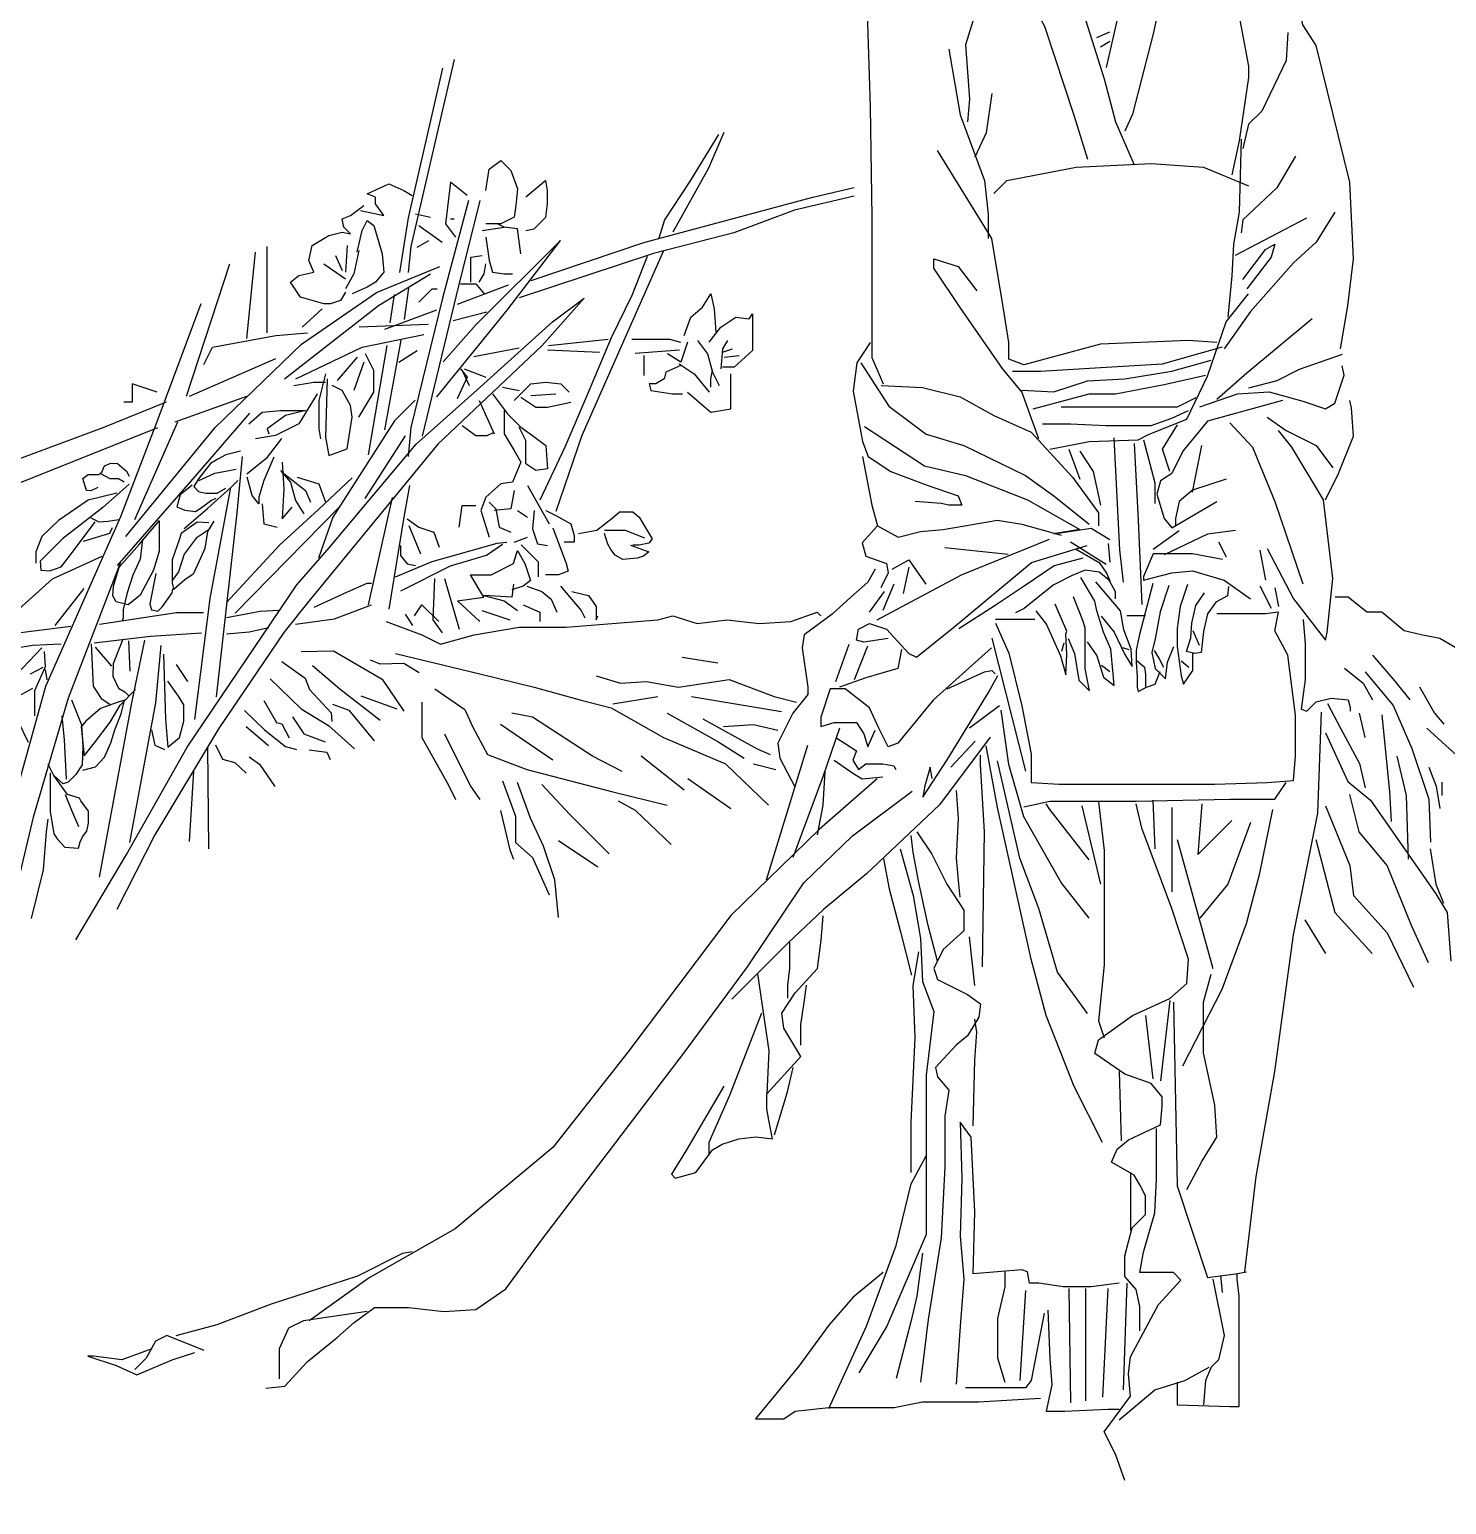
# Model space of a CAD drawing. Extents: x 424 to 2284, y 993 to 1733.
# Drawn here: x 1247.6 to 1522.4, y 1195.8 to 1481.7 of the extents above; entities that cross this region are included whole.
import ezdxf

# ---------------------------------------------------------------- set-up
doc = ezdxf.new("R2010")
doc.units = 0
doc.header["$LTSCALE"] = 10
doc.header["$MEASUREMENT"] = 0
for name, color, linetype in [('3', 3, 'CONTINUOUS'), ('4', 4, 'CONTINUOUS'), ('7', 7, 'CONTINUOUS'), ('BH', 3, 'CONTINUOUS')]:
    doc.layers.add(name, color=color, linetype=linetype)

msp = doc.modelspace()

# ---------------------------------------------------------------- hatches: boundary and pattern name
at = {"layer": 'BH'}
h = msp.add_hatch(dxfattribs=at)
h.set_pattern_fill('ESCHER', color=256, scale=50, style=0)
h.set_pattern_definition([(60, (-210, -315), (-60, -1e-08), [55, -5]), (180, (-210, -315), (30, -51.9615), [55, -5]), (300, (-210, -315), (60, -1e-08), [55, -5]), (60, (-205, -315), (-60, -1e-08), [10, -50]), (300, (-205, -315), (60, -1e-08), [10, -50]), (60, (-212.5, -310.67), (-60, -1e-08), [10, -50]), (180, (-212.5, -310.67), (30, -51.9615), [10, -50]), (300, (-212.5, -319.33), (60, -1e-08), [10, -50]), (180, (-212.5, -319.33), (30, -51.9615), [10, -50]), (60, (-230, -315), (-60, -1e-08), [10, -50]), (300, (-230, -315), (60, -1e-08), [10, -50]), (60, (-200, -332.32), (-60, -1e-08), [10, -50]), (180, (-200, -332.32), (30, -51.9615), [10, -50]), (300, (-200, -297.68), (60, -1e-08), [10, -50]), (180, (-200, -297.68), (30, -51.9615), [10, -50]), (0, (-200, -306.34), (-30, 51.9615), [35, -25]), (0, (-200, -323.66), (-30, 51.9615), [35, -25]), (120, (-207.5, -302.01), (-60, 1e-08), [35, -25]), (120, (-222.5, -310.67), (-60, 1e-08), [35, -25]), (240, (-222.5, -319.33), (30, -51.9615), [35, -25]), (240, (-207.5, -327.99), (30, -51.9615), [35, -25])])
edge = h.paths.add_edge_path(flags=16)
edge.add_arc((1357.09, 773.12), 409.87, 48.6982, 131.3018, ccw=False)
edge.add_line((1627.61, 1081.03), (1926.99, 1430.29))
edge.add_arc((1357.09, 773.12), 869.87, 49.06779, 130.93221)
edge.add_line((787.18, 1430.29), (1086.57, 1081.03))
h.paths.add_polyline_path([(2253.88, 1715.5), (2253.88, 1015.5), (453.88, 1015.5), (453.88, 1715.5)])

# ---------------------------------------------------------------- linework, layer by layer
at = {"layer": '3'}
for points in [[(1454.57, 1480.17), (1457.11, 1481.26)], [(1455.3, 1478.35), (1457.11, 1479.44)], [(1336.09, 1450.48), (1336.74, 1454.67), (1339, 1456.29), (1340.94, 1454.35), (1342.23, 1450.8), (1341.91, 1447.57), (1341.59, 1445.31), (1339, 1444.02), (1336.09, 1444.02)], [(1493.08, 1457.19), (1489.45, 1451.02), (1482.91, 1444.85), (1482.55, 1442.31)], [(1343.85, 1442.73), (1345.47, 1443.05), (1347.73, 1445.31), (1348.05, 1447.89), (1348.05, 1450.48), (1347.73, 1452.41), (1343.85, 1449.18)], [(1311.84, 1446.6), (1316.37, 1445.63), (1314.75, 1447.89), (1314.75, 1449.18), (1313.14, 1449.83), (1317.34, 1451.77), (1320.25, 1450.48), (1321.86, 1449.51)], [(1332.53, 1449.51), (1329.3, 1452.09), (1328.33, 1444.02), (1330.27, 1441.43)], [(1309.9, 1442.08), (1308.61, 1443.37), (1308.29, 1444.99), (1309.9, 1445.63), (1312.49, 1447.57)], [(1311.2, 1438.53), (1312.17, 1442.73), (1313.14, 1444.66), (1314.43, 1443.69), (1316.05, 1438.2), (1316.37, 1434.65), (1314.75, 1432.71), (1313.14, 1431.75), (1310.23, 1430.45)], [(1322.51, 1445.96), (1325.42, 1445.31)], [(1329.3, 1444.99), (1329.95, 1444.99)], [(1342.88, 1438.2), (1342.23, 1443.05), (1339.65, 1443.37), (1338.35, 1444.02)], [(1481.46, 1437.96), (1488.36, 1441.59), (1495.26, 1445.22)], [(1308.93, 1430.78), (1307.96, 1429.16), (1306.02, 1428.52), (1304.73, 1428.52), (1300.2, 1429.81), (1298.26, 1432.71), (1299.88, 1434.01), (1302.79, 1434.65), (1301.82, 1436.91), (1302.47, 1439.82), (1305.7, 1441.76), (1308.29, 1442.4), (1309.9, 1442.08)], [(1323.16, 1443.69), (1327.68, 1440.47)], [(1335.44, 1442.73), (1339.65, 1443.37)], [(1336.09, 1441.43), (1336.74, 1436.91), (1337.38, 1434.65), (1339.65, 1434.33), (1341.26, 1434.33)], [(1289.81, 1421.82), (1291.48, 1438.54)], [(1293.71, 1422.93), (1293.71, 1439.65)], [(1309.26, 1439.82), (1308.93, 1434.65)], [(1311.52, 1438.85), (1310.55, 1434.33), (1308.93, 1431.42)], [(1322.83, 1439.5), (1325.1, 1440.79)], [(1482.91, 1433.24), (1487.27, 1439.05), (1489.09, 1440.13), (1488.36, 1437.59), (1483.64, 1431.42)], [(1304.73, 1436.27), (1308.93, 1433.36)], [(1306.99, 1437.88), (1308.29, 1434.98)], [(1333.18, 1432.71), (1333.18, 1437.56), (1335.44, 1437.88)], [(1334.8, 1432.71), (1335.77, 1434.33), (1336.09, 1436.27)], [(1331.24, 1432.39), (1334.15, 1432.39), (1335.77, 1430.45)], [(1317.59, 1424.88), (1318.43, 1430.33)], [(1320.32, 1425.51), (1321.16, 1431.59)], [(1323.16, 1428.84), (1325.74, 1431.42), (1326.71, 1431.42)], [(1374.56, 1422.38), (1375.85, 1425.93), (1378.12, 1427.87), (1379.73, 1430.45), (1380.38, 1427.55), (1380.7, 1423.03)], [(1300.53, 1424), (1304.41, 1427.55)], [(1379.41, 1421.09), (1381.67, 1424), (1384.58, 1425.93), (1387.17, 1425.61), (1387.82, 1426.58), (1387.82, 1424), (1387.82, 1419.47), (1384.26, 1416.25), (1382, 1416.25)], [(1496.35, 1425.62), (1483.64, 1415.09), (1477.82, 1410.01)], [(1281.44, 1416.8), (1283.11, 1420.15), (1295.39, 1422.38), (1301.52, 1422.93)], [(1348.26, 1420.46), (1359.82, 1421.72)], [(1364.44, 1421.72), (1371.79, 1421.72), (1373.89, 1421.09)], [(1375.21, 1421.09), (1373.92, 1417.21), (1371.33, 1418.83)], [(1377.15, 1421.41), (1379.09, 1418.83), (1380.06, 1415.28), (1381.35, 1412.69)], [(1382.97, 1421.41), (1382, 1419.8), (1381.67, 1415.92)], [(1311.2, 1418.18), (1307.32, 1413.66)], [(1311.52, 1406.56), (1314.43, 1411.4), (1314.43, 1415.6), (1312.81, 1418.83)], [(1319.28, 1417.21), (1322.83, 1419.47)], [(1333.77, 1418.36), (1342.59, 1420.04)], [(1348.05, 1419.62), (1358.14, 1419.2)], [(1365.07, 1418.99), (1373.68, 1419.62)], [(1366.8, 1414.63), (1366.8, 1418.51)], [(1382, 1419.15), (1383.94, 1419.8)], [(1382.32, 1418.18), (1385.23, 1418.51)], [(1438.22, 1415.46), (1443.67, 1415.46), (1455.3, 1416.18), (1467.29, 1416.91), (1478.91, 1420.17)], [(1312.49, 1417.21), (1310.55, 1411.72)], [(1331.24, 1415.92), (1332.53, 1414.31), (1330.59, 1410.11)], [(1331.56, 1415.6), (1332.86, 1412.69)], [(1331.89, 1415.92), (1336.09, 1414.31)], [(1373.92, 1416.57), (1371.01, 1415.28), (1370.68, 1413.98), (1369.07, 1413.02), (1367.77, 1413.02), (1368.1, 1411.72), (1372.3, 1411.08), (1374.24, 1411.08)], [(1373.59, 1416.89), (1376.5, 1414.95), (1379.41, 1411.4)], [(1379.73, 1412.37), (1379.73, 1413.98), (1380.06, 1415.6)], [(1440.04, 1411.83), (1446.22, 1411.46), (1452.76, 1413.64), (1460.02, 1414), (1469.1, 1415.46), (1476.73, 1417.63)], [(1272.4, 1411.4), (1267.55, 1413.02), (1267.55, 1409.46), (1265.94, 1409.46)], [(1298.91, 1412.69), (1302.79, 1413.34), (1305.05, 1413.34)], [(1305.05, 1414.95), (1303.76, 1409.79), (1303.76, 1404.3), (1304.08, 1402.36)], [(1305.38, 1413.98), (1305.05, 1402.68), (1305.7, 1399.13), (1309.26, 1400.42), (1310.23, 1406.56), (1309.9, 1408.82), (1308.29, 1411.72), (1306.35, 1412.69)], [(1339.32, 1412.37), (1342.56, 1411.72)], [(1341.59, 1409.79), (1344.82, 1413.02), (1347.73, 1413.34), (1350.64, 1413.02), (1352.25, 1411.4)], [(1375.21, 1411.4), (1379.73, 1407.53), (1383.61, 1408.17), (1383.61, 1411.08), (1383.61, 1414.95)], [(1442.22, 1408.2), (1453.12, 1411.1), (1458.2, 1411.1), (1467.65, 1412.92), (1475.64, 1414.73)], [(1303.44, 1411.08), (1299.88, 1405.27), (1297.94, 1404.3), (1295.35, 1403), (1291.48, 1402.36)], [(1334.8, 1409.79), (1337.71, 1403.33)], [(1337.38, 1411.08), (1340.29, 1407.2), (1342.88, 1404.62), (1345.14, 1403), (1347.73, 1401.07), (1348.05, 1396.55), (1345.79, 1396.22), (1343.85, 1397.51), (1343.85, 1402.04), (1342.56, 1404.62)], [(1342.88, 1410.43), (1345.79, 1408.49), (1348.05, 1408.49), (1352.58, 1409.46)], [(1344.82, 1410.76), (1349.67, 1411.08)], [(1447.67, 1408.56), (1454.94, 1408.56), (1461.47, 1408.56), (1470.19, 1408.56), (1473.83, 1410.38)], [(1290.18, 1405.27), (1292.77, 1407.53), (1296.32, 1407.85), (1301.17, 1407.85), (1297.29, 1406.88), (1293.74, 1404.3), (1294.06, 1403.33)], [(1339.65, 1407.85), (1339.65, 1403.33), (1341.59, 1400.1), (1342.88, 1397.84), (1341.26, 1393.96), (1339, 1393.64), (1336.09, 1391.06), (1335.12, 1388.47), (1336.74, 1383.31)], [(1444.04, 1405.29), (1449.49, 1405.29), (1456.39, 1404.93), (1465.11, 1404.93), (1469.1, 1406.38), (1472.37, 1407.84)], [(1331.56, 1404.94), (1334.15, 1403), (1336.41, 1403), (1337.71, 1403.65)], [(1468.74, 1396.02), (1467.29, 1400.37), (1470.19, 1405.09)], [(1487.63, 1406.54), (1491.27, 1404), (1497.08, 1401.1), (1500.35, 1396.74)], [(1289.79, 1395.59), (1293.77, 1398.79), (1296.54, 1402.44)], [(1457.84, 1402.55), (1458.94, 1380.86), (1459.66, 1374.61)], [(1461.84, 1401.46), (1462.56, 1386.58), (1463.29, 1370.25)], [(1463.65, 1402.19), (1465.83, 1393.84), (1465.83, 1389.85)], [(1473.1, 1392.03), (1474.92, 1401.1)], [(1288.58, 1400.01), (1285.7, 1399.24), (1284.16, 1398.46), (1282.72, 1397.58), (1280.4, 1394.6), (1279.51, 1393.16), (1280.4, 1392.17), (1281.84, 1391.84), (1284.05, 1391.84), (1285.7, 1392.83)], [(1295.03, 1398.81), (1293.09, 1394.29), (1292.12, 1391.06), (1292.12, 1389.76), (1290.83, 1391.38), (1289.86, 1394.93)], [(1449.12, 1400.37), (1451.3, 1394.57)], [(1451.3, 1400.01), (1453.84, 1396.02), (1455.3, 1389.49)], [(1260.9, 1392.93), (1259.57, 1392.27), (1258.69, 1392.38), (1258.02, 1394.7), (1259.02, 1395.47), (1261.12, 1395.47), (1261.67, 1395.91), (1262.22, 1397.13), (1263.44, 1397.68), (1263.88, 1397.57), (1264.66, 1397.68), (1266.43, 1396.13), (1266.98, 1395.14)], [(1261.56, 1395.58), (1263.22, 1394.7), (1264.88, 1394.7), (1265.98, 1394.03)], [(1280.51, 1394.27), (1283.6, 1395.7), (1287.69, 1396.48)], [(1296.32, 1396.22), (1298.26, 1393.96), (1299.23, 1390.41), (1300.85, 1387.83)], [(1296.65, 1397.84), (1296.97, 1392.67), (1296.65, 1386.86), (1298.59, 1389.12)], [(1296.65, 1395.9), (1301.17, 1392.35), (1302.14, 1390.09)], [(1266.98, 1393.59), (1265.21, 1392.05), (1261.89, 1389.07), (1254.04, 1382.99), (1249.73, 1378.69), (1249.84, 1376.92), (1251.61, 1376.81), (1253.82, 1377.58), (1255.59, 1379.9), (1260.35, 1386.31)], [(1279.18, 1393.38), (1276.86, 1391.51), (1276.2, 1389.19), (1277.75, 1388.52), (1279.85, 1388.3), (1280.73, 1388.86), (1282.94, 1390.51), (1283.83, 1390.84)], [(1277.63, 1384.99), (1282.17, 1388.86), (1286.7, 1392.94), (1288.03, 1394.27)], [(1299.56, 1394.93), (1303.76, 1393.64), (1305.05, 1390.09)], [(1341.59, 1392.35), (1340.94, 1388.8), (1337.71, 1388.47)], [(1344.17, 1393.32), (1348.37, 1385.89)], [(1479.64, 1394.57), (1473.1, 1392.39), (1470.56, 1390.21), (1469.83, 1386.95), (1469.83, 1385.49)], [(1264.55, 1391.83), (1259.02, 1390.5), (1253.27, 1386.53), (1250.06, 1383.43), (1248.85, 1380.45), (1248.85, 1378.24)], [(1292.77, 1389.76), (1293.09, 1385.89), (1295.68, 1385.24)], [(1336.74, 1390.09), (1338.03, 1388.8), (1338.68, 1385.24), (1340.94, 1384.27)], [(1259.57, 1387.08), (1261.12, 1386.31), (1262.89, 1386.42), (1264.99, 1386.75)], [(1320.89, 1386.86), (1323.16, 1385.24), (1326.07, 1384.27), (1327.04, 1381.37)], [(1330.92, 1385.24), (1331.56, 1389.44), (1334.15, 1389.44)], [(1342.23, 1388.47), (1344.17, 1387.18)], [(1345.47, 1388.47), (1345.14, 1384.92), (1346.11, 1382.01), (1348.05, 1381.69)], [(1347.73, 1388.47), (1349.67, 1387.5), (1352.58, 1385.89), (1353.22, 1383.63), (1353.22, 1382.34), (1351.28, 1382.34)], [(1354.08, 1384.04), (1357.65, 1384.67), (1360.59, 1386.98), (1362.06, 1388.24), (1364.59, 1388.24), (1365.85, 1387.19), (1368.37, 1382.99), (1367.74, 1382.16), (1365.85, 1381.74), (1364.59, 1381.74)], [(1258.13, 1382.55), (1263.22, 1384.1), (1263.77, 1385.2)], [(1272.77, 1386.43), (1272.77, 1380.57), (1271.67, 1376.93), (1269.12, 1372.07), (1266.8, 1370.19), (1264.48, 1370.75), (1263.82, 1371.96), (1263.93, 1373.84), (1265.03, 1377.48), (1268.9, 1381.9), (1272.88, 1386.54)], [(1282.39, 1386.1), (1280.18, 1386.21), (1277.08, 1384), (1276.64, 1382.78), (1275.31, 1378.92), (1275.31, 1374.39), (1275.64, 1373.07)], [(1282.28, 1384.66), (1279.96, 1383.11), (1277.63, 1380.02), (1276.53, 1376.6), (1275.31, 1374.94)], [(1283.38, 1386.43), (1282.17, 1384.44), (1281.61, 1381.13), (1280.84, 1379.36), (1279.4, 1376.16), (1277.75, 1375.05), (1275.76, 1373.29)], [(1321.22, 1385.57), (1323.48, 1380.08)], [(1349.14, 1385.09), (1351.68, 1378.19), (1352.05, 1376.74), (1350.23, 1376.02), (1347.69, 1376.02)], [(1359.12, 1384.67), (1363.12, 1384.67), (1366.9, 1383.2)], [(1364.17, 1381.74), (1367.74, 1380.48), (1366.69, 1379.64), (1365.43, 1379.22), (1362.69, 1379.01), (1361.22, 1379.85), (1360.38, 1380.9), (1359.75, 1381.95), (1359.12, 1384.04)], [(1457.11, 1382.79), (1453.48, 1384.97), (1446.22, 1383.88)], [(1465.47, 1380.98), (1470.56, 1384.61)], [(1481.46, 1384.61), (1476.01, 1383.88), (1467.65, 1379.89)], [(1269.56, 1382.89), (1269.12, 1379.03), (1267.69, 1375.94), (1266.58, 1372.51), (1265.81, 1369.31), (1265.81, 1367.65), (1265.59, 1367.1)], [(1319.6, 1381.69), (1319.6, 1379.75), (1320.89, 1378.14), (1322.51, 1377.82)], [(1341.59, 1382.34), (1344.17, 1383.31)], [(1342.97, 1381.82), (1346.24, 1378.56), (1346.24, 1375.65)], [(1411.98, 1367.31), (1428.32, 1376.02), (1445.39, 1382.91)], [(1425.12, 1381.28), (1437.37, 1380.04)], [(1449.49, 1382.43), (1456.39, 1378.08)], [(1456.75, 1382.07), (1457.11, 1378.44)], [(1478.19, 1382.43), (1479.64, 1379.53)], [(1239.59, 1291.97), (1248.52, 1329.31), (1255.21, 1352.16), (1265.26, 1378.35)], [(1241.59, 1365.78), (1252.09, 1375.22), (1261.76, 1379.63)], [(1334.98, 1366.95), (1330.62, 1370.94), (1335.7, 1371.66), (1333.16, 1376.02), (1337.16, 1376.02), (1341.51, 1378.19), (1342.24, 1380.73), (1343.69, 1378.19), (1344.78, 1374.93), (1343.33, 1373.84), (1341.15, 1373.12)], [(1414.88, 1377.11), (1418.15, 1378.92), (1421.42, 1374.2)], [(1451.89, 1379.21), (1446.29, 1377.76), (1440.48, 1373.82), (1434.87, 1370.09), (1427.82, 1365.53)], [(1486.18, 1380.78), (1487.27, 1374.97)], [(1272.11, 1376.27), (1271, 1370.42), (1271.33, 1369.2), (1272.55, 1368.98), (1273.43, 1369.86), (1275.31, 1372.51), (1275.42, 1373.29)], [(1327.71, 1364.77), (1325.9, 1367.31), (1326.26, 1375.29)], [(1328.08, 1375.29), (1330.98, 1365.5)], [(1418.15, 1377.47), (1417.06, 1372.39)], [(1452.72, 1363.04), (1454.59, 1360.34), (1455.84, 1356.2), (1457.91, 1354.54), (1457.71, 1356.82), (1457.29, 1361.59), (1455.84, 1364.91), (1454.59, 1369.05), (1454.18, 1370.92), (1451.48, 1375.48)], [(1456.67, 1375.48), (1458.12, 1372.78), (1458.12, 1371.33)], [(1252.61, 1366.21), (1258.28, 1373.34)], [(1341.51, 1374.2), (1341.15, 1371.66), (1335.7, 1372.03), (1339.7, 1370.94), (1342.24, 1369.12)], [(1344.06, 1373.84), (1346.96, 1372.75), (1348.78, 1371.3), (1349.87, 1368.76)], [(1350.59, 1373.84), (1354.59, 1369.12), (1355.32, 1367.67)], [(1352.77, 1372.75), (1356.04, 1372.03), (1357.49, 1369.85), (1357.49, 1367.31), (1357.86, 1368.04)], [(1410.52, 1368.76), (1413.43, 1372.75)], [(1415.24, 1374.2), (1413.07, 1369.12)], [(1455.42, 1368.01), (1457.91, 1364.91), (1459.99, 1360.55), (1461.44, 1358.27), (1461.23, 1361.59), (1459.78, 1365.32), (1459.16, 1369.05), (1454.38, 1374.65)], [(1465.45, 1374.35), (1462.81, 1364.19), (1462.2, 1361.34), (1462.2, 1359.1), (1462.4, 1356.26), (1462.4, 1354.22), (1462.6, 1353.41), (1464.23, 1354.22), (1465.86, 1354.83), (1466.88, 1357.27)], [(1468.51, 1373.95), (1466.88, 1368.86), (1465.86, 1363.58), (1465.25, 1360.93), (1465.86, 1357.88), (1467.9, 1355.85), (1468.3, 1359.1), (1469.53, 1362.15)], [(1472.17, 1374.15), (1470.75, 1369.88), (1470.14, 1365.61), (1470.14, 1362.15), (1470.95, 1356.46), (1471.36, 1354.83), (1473.19, 1357.48), (1473.19, 1360.73)], [(1480.11, 1373.74), (1479.91, 1371.91), (1477.67, 1370.69), (1476.04, 1368.46), (1475.23, 1365), (1474.82, 1360.93), (1473.6, 1360.73), (1471.97, 1361.14), (1472.78, 1363.78), (1472.99, 1366.63), (1473.8, 1370.08), (1475.43, 1372.52)], [(1486.18, 1373.88), (1488.36, 1369.53)], [(1489.09, 1373.52), (1489.81, 1369.89)], [(1322.26, 1368.04), (1323.72, 1370.21), (1326.99, 1366.95)], [(1343.33, 1370.21), (1346.6, 1368.76), (1346.6, 1366.95)], [(1442.76, 1369.05), (1444.84, 1366.36), (1447.54, 1360.34), (1448.57, 1356.61), (1448.78, 1360.55), (1448.57, 1364.49), (1448.78, 1365.11), (1446.5, 1370.3)], [(1448.99, 1363.66), (1450.23, 1360.76), (1451.06, 1355.58), (1453.14, 1353.5), (1452.31, 1357.86), (1452.31, 1363.04), (1452.31, 1365.73), (1451.89, 1367.19), (1450.03, 1371.75)], [(1320.45, 1368.4), (1321.9, 1366.22)], [(1335.34, 1369.12), (1340.79, 1367.31)], [(1473.19, 1365.2), (1474.41, 1362.36)], [(1250.02, 1361.87), (1245.16, 1356.68), (1237.2, 1345.86)], [(1250.47, 1361.16), (1250.69, 1358.18), (1248.59, 1353.54), (1248.59, 1348.68)], [(1259.58, 1362.64), (1260.02, 1354.46), (1261.57, 1352.03), (1263.22, 1350.93)], [(1260.35, 1361.97), (1263.56, 1358.33)], [(1265.77, 1363.52), (1263.89, 1358.77), (1263.78, 1356.34), (1264.88, 1354.02), (1266.1, 1353.36), (1266.87, 1352.59)], [(1266.87, 1363.19), (1267.09, 1357.33)], [(1300.3, 1361.18), (1306.6, 1361.29), (1315.99, 1355.77), (1320.19, 1349.58)], [(1403.99, 1355.34), (1406.53, 1362.59)], [(1416.7, 1361.51), (1415.97, 1357.88), (1409.8, 1356.06), (1404.71, 1354.25)], [(1407.62, 1355.7), (1410.16, 1362.23)], [(1434.23, 1363.72), (1440.77, 1337.95)], [(1448.15, 1362.76), (1447.74, 1361.14)], [(1459.55, 1361.95), (1460.77, 1361.54)], [(1465.66, 1361.34), (1466.68, 1359.71), (1467.49, 1358.09)], [(1250.25, 1358.07), (1247.81, 1356.75)], [(1273.6, 1360.65), (1274.02, 1348.05), (1274.44, 1342.6), (1276.75, 1344.49), (1277.59, 1347.63), (1277.59, 1350.78), (1276.54, 1352.46), (1274.44, 1355.4)], [(1276.09, 1358.64), (1278.3, 1355.32)], [(1296.54, 1359.19), (1301.07, 1355.99), (1301.95, 1353.78), (1306.16, 1349.25), (1306.27, 1347.59)], [(1302.51, 1358.42), (1307.81, 1353.89), (1315.66, 1347.81)], [(1313.67, 1359.52), (1315.55, 1358.75), (1320.19, 1358.86), (1323.18, 1357.09)], [(1318.63, 1360.78), (1334.98, 1356.79), (1345.51, 1354.25), (1354.59, 1351.71), (1360.4, 1350.26), (1370.57, 1344.45), (1382.56, 1339.37), (1390.91, 1331.39)], [(1374.2, 1360.05), (1381.1, 1358.97)], [(1455.48, 1358.49), (1457.11, 1357.27)], [(1462.4, 1359.31), (1463.83, 1358.09), (1464.03, 1356.66), (1464.03, 1354.22)], [(1470.95, 1359.31), (1472.38, 1358.09)], [(1508.02, 1360.47), (1512.38, 1355.39), (1515.28, 1351.76)], [(1250.69, 1357.63), (1251.02, 1355.64)], [(1294.33, 1355.88), (1300.3, 1350.02), (1305.6, 1346.82), (1310.69, 1342.29)], [(1357.49, 1356.43), (1362.22, 1354.98), (1367.3, 1355.34), (1373.48, 1354.25), (1383.28, 1355.7), (1392, 1352.44), (1396.36, 1351.35)], [(1425.54, 1353.92), (1432.8, 1357.23), (1434.25, 1357.44), (1434.87, 1356.82)], [(1502.57, 1357.93), (1506.2, 1355.03), (1508.02, 1351.76)], [(1506.57, 1357.21), (1512.02, 1350.67), (1515.65, 1342.33), (1518.92, 1332.53), (1519.28, 1324.19)], [(1248.26, 1353.98), (1245.38, 1352.44), (1244.39, 1350.34), (1245.38, 1347.69), (1247.37, 1343.6)], [(1258.02, 1338.15), (1260.45, 1338.82), (1262.22, 1340.69), (1263.43, 1343.45), (1264.21, 1345.99), (1265.42, 1349.09), (1266.09, 1351.74), (1264.65, 1351.29), (1261.44, 1350.08), (1258.57, 1347.65), (1257.69, 1346.55), (1258.24, 1340.91), (1260.23, 1343.45), (1263.32, 1347.43), (1265.2, 1350.74), (1268.2, 1353.8)], [(1311.9, 1352.56), (1318.87, 1350.02)], [(1326.26, 1353.89), (1332.07, 1349.9), (1333.52, 1346.63), (1336.43, 1341.19), (1344.06, 1338.29), (1360.76, 1333.93), (1371.3, 1331.39)], [(1360.76, 1350.98), (1369.48, 1352.44)], [(1376.02, 1352.44), (1393.45, 1349.53)], [(1517.1, 1354.3), (1520.01, 1349.22), (1521.82, 1347.05)], [(1255.77, 1351.78), (1257.76, 1346.92), (1257.98, 1342.72), (1257.87, 1339.19), (1256.66, 1337.31), (1255.14, 1335.84), (1254.15, 1335.5), (1252.35, 1337.09), (1251.24, 1339.3)], [(1289.35, 1349.69), (1293.22, 1345.94), (1297.31, 1342.74), (1299.41, 1342.18)], [(1293.11, 1351.68), (1295.54, 1347.37), (1296.54, 1347.15), (1297.97, 1344.39)], [(1306.38, 1350.91), (1309.58, 1349.8), (1314.45, 1343.84)], [(1323.72, 1351.35), (1323.72, 1344.45), (1328.8, 1335.38), (1330.25, 1332.48)], [(1429.91, 1346.33), (1435.73, 1350.69)], [(1499.3, 1351.04), (1501.84, 1346.32), (1505.48, 1339.43), (1506.57, 1334.71)], [(1253.89, 1348.68), (1254.34, 1344.05), (1254.78, 1336.43)], [(1289.68, 1346.6), (1293.99, 1342.96)], [(1298.64, 1348.48), (1300.85, 1345.16), (1304.94, 1343.62)], [(1349.14, 1340.1), (1338.97, 1346.99)], [(1362.58, 1337.92), (1356.77, 1340.83), (1345.15, 1348.44), (1341.15, 1349.17)], [(1371.3, 1349.17), (1381.1, 1343.73), (1386.19, 1340.46)], [(1378.2, 1348.08), (1388.73, 1342.28), (1391.27, 1341.19)], [(1382.19, 1346.63), (1388, 1346.99), (1392.73, 1345.9)], [(1505.44, 1349.2), (1506.53, 1344.48)], [(1509.84, 1348.86), (1511.29, 1333.98), (1511.65, 1328.18)], [(1271.29, 1345.96), (1271.92, 1343.02), (1273.81, 1342.18)], [(1328.08, 1345.18), (1333.16, 1335.02), (1334.98, 1332.48)], [(1404.71, 1346.27), (1401.44, 1336.83), (1395.63, 1321.23)], [(1403.99, 1344.45), (1407.98, 1341.91), (1407.25, 1340.1), (1408.34, 1338.29), (1409.8, 1339.37), (1413.07, 1339.37), (1415.24, 1339.01), (1415.61, 1338.29)], [(1426.28, 1338.71), (1431, 1343.79)], [(1283.71, 1343.07), (1285.04, 1340.31), (1287.47, 1339.64), (1289.68, 1337.55)], [(1301.84, 1342.07), (1305.27, 1341.63), (1305.93, 1340.2)], [(1512.74, 1340.88), (1514.56, 1333.26), (1514.92, 1320.92)], [(1290.24, 1340.75), (1292.23, 1339.31), (1295.21, 1335.01)], [(1374.57, 1334.3), (1366.21, 1340.83)], [(1388, 1339.37), (1392.36, 1338.29)], [(1403.62, 1340.1), (1407.25, 1337.56), (1409.07, 1336.47), (1413.07, 1336.83)], [(1518.92, 1338.7), (1520.37, 1335.07), (1521.1, 1330.72)], [(1251.68, 1337.64), (1251.68, 1330.13), (1252.35, 1325.83), (1253.01, 1324.83), (1254.48, 1323.25), (1257.13, 1323.03), (1257.46, 1324.24), (1257.91, 1325.23), (1258.79, 1326.34), (1259.12, 1327.88), (1259.12, 1330.2), (1257.57, 1332.19), (1257.35, 1332.74), (1255.03, 1333.41), (1252.35, 1337.09)], [(1339.33, 1336.11), (1341.88, 1329.22), (1341.88, 1324.14), (1345.15, 1321.23), (1348.41, 1313.98)], [(1350.23, 1309.62), (1349.5, 1316.88), (1347.33, 1323.41), (1344.78, 1328.85), (1342.24, 1335.75)], [(1360.04, 1321.96), (1352.41, 1329.58), (1346.96, 1335.38)], [(1383.65, 1330.67), (1375.29, 1336.47)], [(1401.81, 1337.92), (1401.44, 1331.39), (1400.35, 1325.59)], [(1521.46, 1335.8), (1521.46, 1333.26)], [(1254.59, 1333.41), (1255.81, 1330.42), (1257.13, 1327.22)], [(1427.31, 1334.2), (1427.68, 1328.76), (1427.31, 1321.14), (1427.68, 1316.79), (1428.04, 1313.52)], [(1465.46, 1332.35), (1465.82, 1322.92)], [(1518.86, 1300.78), (1515.59, 1308.04), (1510.87, 1319.65), (1505.42, 1326.18), (1503.6, 1333.44)], [(1338.97, 1330.3), (1340.79, 1322.69), (1341.51, 1320.87)], [(1372.02, 1323.77), (1365.12, 1330.3), (1361.85, 1332.12)], [(1453.11, 1320.74), (1445.48, 1330.54), (1444.76, 1331.62)], [(1451.66, 1331.26), (1455.29, 1316.02)], [(1469.09, 1330.9), (1469.09, 1314.57)], [(1474.91, 1331.62), (1474.18, 1321.83), (1480.72, 1328.36)], [(1498.88, 1331.26), (1503.6, 1319.65), (1504.33, 1313.85), (1510.87, 1306.59), (1515.95, 1296.07)], [(1248.04, 1309.42), (1250.36, 1318.8), (1250.92, 1326.2), (1251.25, 1328.63)], [(1484.35, 1328), (1479.99, 1316.02), (1474.54, 1309.49)], [(1350.23, 1324.5), (1357.86, 1319.42)], [(1423.69, 1301.15), (1421.87, 1308.04), (1420.06, 1316.39), (1418.97, 1322.19), (1418.6, 1325.46)], [(1470.18, 1324.73), (1477.08, 1299.69)], [(1497.06, 1324.73), (1500.69, 1310.58), (1507.96, 1302.6)], [(1416.43, 1322.92), (1418.97, 1313.85), (1420.42, 1305.5), (1420.78, 1297.16), (1422.96, 1291.35), (1421.51, 1279.01), (1421.51, 1248.17), (1413.88, 1230.39), (1408.43, 1221.32)], [(1519.22, 1322.92), (1520.31, 1316.02), (1521.76, 1312.39)], [(1494.88, 1309.13), (1498.88, 1302.6)], [(1394.99, 1304.81), (1394.99, 1299.73), (1394.62, 1296.47), (1394.62, 1293.93)], [(1430.95, 1296.43), (1429.86, 1305.86)], [(1468.73, 1293.53), (1466.91, 1277.92)], [(1464.01, 1290.62), (1465.46, 1278.29)], [(1420.78, 1244.54), (1419.69, 1236.2), (1418.6, 1231.48), (1415.7, 1220.23)], [(1436.77, 1240.92), (1436.77, 1238.01), (1435.31, 1231.85), (1435.31, 1224.23), (1436.77, 1219.51)], [(1460.38, 1238.74), (1459.65, 1218.06)], [(1478.54, 1240.19), (1478.9, 1236.93)], [(1440.76, 1237.29), (1439.67, 1219.87)], [(1449.12, 1237.65), (1449.48, 1215.52)], [(1452.39, 1237.65), (1452.39, 1215.88)], [(1456.74, 1237.65), (1455.65, 1216.61)], [(1444.39, 1232.93), (1441.85, 1219.87), (1440.76, 1218.42), (1432.04, 1218.42), (1429.14, 1218.42)]]:
    msp.add_lwpolyline(points, dxfattribs=at)
at = {"layer": '4'}
for points in [[(1500.76, 1371.72), (1503.3, 1371.72), (1506.93, 1368.82), (1509.84, 1368.82), (1514.19, 1365.19), (1517.46, 1364.46), (1521.1, 1363.74), (1529.81, 1358.66), (1535.99, 1355.75), (1548.34, 1347.05), (1552.33, 1342.33), (1552.33, 1335.07), (1552.33, 1328.9), (1554.15, 1319.83), (1556.69, 1307.86), (1559.6, 1302.42), (1559.6, 1296.25), (1558.87, 1292.98)], [(1316.82, 1366.95), (1323.72, 1364.41), (1327.35, 1362.59), (1333.89, 1364.41), (1342.6, 1365.86), (1351.68, 1365.86), (1369.48, 1367.31), (1372.39, 1368.04), (1377.11, 1366.58), (1382.92, 1367.31), (1389.09, 1366.58), (1395.27, 1366.95), (1400.35, 1368.76), (1401.08, 1368.04)], [(1498.88, 1345.41), (1503.24, 1335.98), (1507.6, 1332.35), (1520.31, 1314.21), (1522.49, 1310.58), (1523.22, 1301.15)], [(1518.55, 1346.32), (1527.27, 1338.34), (1539.98, 1326), (1537.08, 1331.44)]]:
    msp.add_lwpolyline(points, dxfattribs=at)
at = {"layer": '7'}
for points in [[(1086.57, 1081.03, -0.37689), (1627.61, 1081.03), (1926.99, 1430.29, 0.373211), (787.18, 1430.29)], [(1087.09, 1088.11, -0.36994), (1627.09, 1088.11), (1919.95, 1429.76, 0.36994), (794.22, 1429.76)]]:
    msp.add_lwpolyline(points, format="xyb", close=True, dxfattribs=at)
for points in [[(1441.85, 1517.19), (1432.04, 1514.65), (1421.87, 1510.29), (1412.79, 1503.4), (1409.88, 1491.06), (1410.61, 1466.74), (1410.97, 1445.33), (1410.97, 1435.53), (1410.97, 1422.83), (1410.97, 1418.11), (1413.15, 1413.03)], [(1434.95, 1513.92), (1436.77, 1510.29), (1439.67, 1491.06), (1444.4, 1482.35), (1450.21, 1464.93), (1452.75, 1456.58)], [(1443.31, 1513.56), (1448.03, 1500.85), (1451.3, 1487.06), (1456.02, 1472.18), (1458.2, 1463.84), (1461.84, 1455.49)], [(1461.84, 1512.47), (1463.29, 1510.29), (1460.75, 1493.6), (1456.39, 1474.36)], [(1501.8, 1419.81), (1503.26, 1428.16), (1504.35, 1437.23), (1503.62, 1452.11), (1497.08, 1478.6), (1494.54, 1482.6), (1491.99, 1494.57), (1488.72, 1498.56), (1481.09, 1505.82), (1470.19, 1512.11), (1461.84, 1515.01)], [(1469.47, 1511.38), (1470.19, 1506.3), (1468.38, 1494.32), (1465.47, 1480.89), (1461.47, 1465.29), (1460.02, 1462.02)], [(1432.41, 1495.41), (1431.68, 1487.06), (1429.14, 1478.72), (1429.86, 1468.19), (1429.5, 1463.84)], [(1479.28, 1493.48), (1481.46, 1488.04), (1484, 1474.61), (1484, 1472.43), (1482.18, 1460.1), (1480.73, 1453.56)], [(1491.63, 1481.14), (1491.27, 1475.7), (1486.54, 1465.9), (1484, 1463.36), (1482.91, 1458.64)], [(1329.98, 1475.88), (1321.61, 1439.65), (1321.05, 1434.64)], [(1425.87, 1477.88), (1428.05, 1465.18), (1432.77, 1452.47), (1433.5, 1445.94), (1433.5, 1441.22)], [(1327.74, 1474.21), (1321.05, 1445.23), (1319.38, 1434.64)], [(1434.22, 1469.28), (1433.13, 1461.66), (1430.95, 1456.94)], [(1381.25, 1461.39), (1375.58, 1452.16), (1370.75, 1444.81), (1369.69, 1441.25)], [(1372.43, 1442.51), (1379.36, 1454.89), (1382.3, 1461.81)], [(1477.82, 1421.06), (1472.37, 1421.42), (1455.3, 1420.7), (1440.4, 1416.7), (1437.5, 1417.79), (1437.5, 1421.06), (1436.41, 1427.96), (1434.23, 1441.22), (1423.69, 1458.28)], [(1482.55, 1460.46), (1482.18, 1446.3), (1481.09, 1440.13), (1480.73, 1433.97), (1480, 1425.98)], [(1434.59, 1449.93), (1437.13, 1452.47), (1450.58, 1455.01), (1465.11, 1455.74), (1475.28, 1455.01), (1484, 1451.39)], [(1344.9, 1433.06), (1366.75, 1440.41), (1399.53, 1449.22), (1407.51, 1451.11)], [(1332.77, 1448.57), (1327.74, 1429.62), (1321.61, 1404.54), (1321.05, 1398.97)], [(1323.84, 1402.87), (1330.41, 1430.12), (1335, 1448.57)], [(1407.51, 1449.43), (1395.96, 1446.7), (1384.19, 1442.3), (1368.64, 1438.31), (1342.59, 1429.7)], [(1500.71, 1446.3), (1497.08, 1440.5), (1492.72, 1436.51), (1484.36, 1427.07), (1479.28, 1419.81)], [(1326.61, 1410.51), (1337.54, 1423.94), (1340.27, 1427.3), (1350.57, 1440.82), (1334.19, 1424.45), (1327.88, 1417.31)], [(1349.74, 1388.36), (1354.78, 1403.05), (1364.65, 1425.3), (1370.54, 1438.73)], [(1266.31, 1383.43), (1283.67, 1404.54), (1300.41, 1420.7), (1314.91, 1430.74), (1327.19, 1435.75)], [(1278.09, 1410.67), (1286.46, 1436.31)], [(1367.38, 1437.68), (1364.44, 1430.12), (1360.45, 1421.94), (1355.83, 1411.03), (1351.42, 1400.74), (1346.58, 1390.46)], [(1443.31, 1402.39), (1440.04, 1411.46), (1436.41, 1415.82), (1428.05, 1427.8), (1422.96, 1435.42), (1422.96, 1437.23), (1427.69, 1435.78), (1431.32, 1431.06)], [(1297.06, 1414.02), (1315.28, 1428.23), (1325.37, 1434.32)], [(1256.6, 1305.25), (1266.47, 1321.83), (1278.24, 1342.61), (1299.46, 1374.08), (1305.76, 1381.22), (1322.6, 1401.32), (1334.36, 1411.81), (1349.07, 1425.03), (1355.16, 1429.65), (1346.97, 1420.41), (1326.8, 1401.32), (1301.8, 1370.89), (1296.97, 1364.8), (1284.32, 1346.16), (1271.92, 1325.6), (1264.57, 1311.12)], [(1330.62, 1428.44), (1340.49, 1432.22)], [(1445.49, 1400.37), (1453.12, 1401.83), (1462.56, 1402.19), (1464.74, 1403.28), (1472.01, 1406.18), (1476.01, 1414.53), (1479.64, 1425.05), (1484, 1430.5)], [(1280.88, 1428.51), (1272.51, 1406.21), (1265.26, 1387.27), (1250.75, 1354.38), (1245.17, 1334.32), (1237.92, 1309.8), (1235.69, 1296.98)], [(1316.54, 1423.62), (1326.63, 1427.4)], [(1329.78, 1425.29), (1336.29, 1426.97)], [(1311.56, 1424.05), (1324.96, 1424.61)], [(1299.29, 1414.02), (1312.12, 1420.15), (1324.11, 1422.57)], [(1316.54, 1404.1), (1319.69, 1421.52)], [(1410.61, 1421.06), (1408.07, 1417.07), (1407.34, 1411.62), (1409.16, 1401.83), (1410.25, 1398.92), (1414.61, 1396.02), (1421.51, 1393.48), (1427.69, 1391.3), (1428.41, 1389.49), (1425.87, 1389.49), (1424.42, 1389.85), (1419.33, 1390.21)], [(1313.39, 1399.27), (1316.96, 1420.47)], [(1502.17, 1418.72), (1493.81, 1415.82), (1489.45, 1413.64), (1484, 1412.19)], [(1278.65, 1410.67), (1295.39, 1417.92)], [(1408.79, 1417.07), (1414.24, 1408.72), (1421.51, 1403.28), (1428.78, 1401.1), (1440.77, 1395.29), (1446.21, 1391.3), (1453.12, 1385.86)], [(1474.55, 1408.56), (1481.82, 1411.1), (1488, 1411.46), (1494.54, 1409.65), (1498.9, 1408.2), (1500.71, 1409.29), (1502.53, 1414.73), (1502.17, 1416.55)], [(1412.79, 1412.71), (1420.78, 1412.35), (1428.05, 1410.54), (1434.59, 1406.91), (1441.86, 1403.64), (1449.85, 1394.93), (1454.93, 1388.03), (1454.93, 1385.49)], [(1201.1, 1380.02), (1227.32, 1391.72), (1261.91, 1404.54), (1274.18, 1409.56)], [(1275.86, 1405.66), (1289.81, 1410.67)], [(1322.41, 1409.88), (1318.42, 1405.89), (1306.44, 1387.21), (1303.71, 1379.24)], [(1490.54, 1409.81), (1476.01, 1405.82), (1471.28, 1400.01), (1469.1, 1395.66), (1466.92, 1394.2), (1466.2, 1391.66), (1467.65, 1386.95), (1469.1, 1385.13), (1477.82, 1390.21)], [(1498.9, 1390.57), (1501.44, 1395.66), (1504.35, 1402.91), (1503.98, 1408.36), (1503.62, 1409.81)], [(1264.7, 1377.79), (1279.76, 1395.07), (1290.36, 1407.33)], [(1202.77, 1377.23), (1244.61, 1393.4), (1272.51, 1404.54)], [(1268.05, 1386.71), (1276.42, 1405.66)], [(1409.52, 1404.73), (1421.15, 1397.11), (1429.14, 1395.29), (1441.13, 1390.57), (1451.3, 1384.77), (1446.58, 1384.04)], [(1480.37, 1405.45), (1484.73, 1400.74), (1489.09, 1390.21), (1494.54, 1374.24)], [(1487.63, 1381.14), (1492.72, 1371.34), (1498.9, 1363.36), (1499.26, 1364.81), (1500.35, 1375.33), (1498.53, 1390.57), (1492.36, 1400.74), (1489.81, 1404)], [(1312.75, 1390.78), (1320.52, 1402.95)], [(1283.91, 1352.36), (1287.9, 1388.03), (1288.95, 1398.94)], [(1409.16, 1398.92), (1410.97, 1389.49), (1412.06, 1385.49), (1416.06, 1383.32), (1420.42, 1384.41), (1424.78, 1384.77), (1435.32, 1386.58), (1440.04, 1385.86), (1447.67, 1383.68)], [(1279.71, 1347.95), (1282.65, 1371.45), (1286.7, 1392.94)], [(1285.84, 1370.65), (1296.13, 1381.77), (1303.69, 1388.7), (1310.21, 1394.78)], [(1317.37, 1369.38), (1320.31, 1387.21), (1321.36, 1393.3)], [(1313.38, 1370.21), (1318, 1390.99)], [(1287.52, 1368.55), (1307.69, 1389.12)], [(1411.98, 1385.45), (1409.07, 1382.19), (1409.8, 1379.65), (1413.79, 1378.19), (1414.15, 1376.38), (1412.7, 1373.48)], [(1318.58, 1375.65), (1325.72, 1378.59), (1338.32, 1382.16), (1340.22, 1382.37)], [(1319.63, 1372.92), (1329.29, 1377.75), (1336.22, 1379.85), (1339.37, 1381.95)], [(1414.15, 1363.68), (1409.43, 1362.96), (1407.98, 1363.32), (1408.34, 1365.5), (1410.52, 1366.58), (1413.79, 1365.5), (1418.15, 1360.78), (1419.6, 1360.05), (1426.87, 1365.86), (1441.93, 1378.38), (1452.72, 1381.7)], [(1450.44, 1381.08), (1455.01, 1378.38), (1456.46, 1376.31), (1457.08, 1374.86), (1455.01, 1376.52), (1452.31, 1376.93), (1449.82, 1375.89), (1446.08, 1374.03), (1440.48, 1369.47), (1438.82, 1368.64)], [(1478.91, 1378.96), (1473.1, 1380.05), (1465.47, 1380.05), (1463.65, 1375.7), (1463.65, 1374.97), (1469.1, 1376.42), (1473.1, 1376.78), (1479.28, 1374.97), (1484.36, 1371.34)], [(1411.61, 1377.11), (1410.16, 1374.57), (1406.89, 1371.66), (1403.26, 1368.4), (1397.81, 1364.41), (1397.45, 1361.87), (1398.54, 1354.25), (1398.54, 1352.8), (1395.63, 1349.17), (1392.73, 1343.37), (1393.09, 1340.46), (1395.99, 1335.02)], [(1302.82, 1369.77), (1309.33, 1372.71), (1313.11, 1374.39), (1313.95, 1374.39)], [(1299.25, 1366.42), (1306.81, 1367.47), (1313.95, 1370.19)], [(1261.22, 1366.42), (1276.14, 1368.72), (1281.39, 1368.72)], [(1285.84, 1367.71), (1292.35, 1368.97), (1295.92, 1369.18)], [(1434.95, 1366.62), (1437.5, 1360.82), (1440.04, 1350.65), (1441.86, 1341.22), (1441.86, 1335.77), (1447.3, 1335.41), (1452.75, 1335.41), (1460.38, 1335.41), (1477.46, 1335.41), (1487.63, 1335.77), (1492.72, 1336.14), (1493.08, 1340.85), (1493.08, 1348.84), (1491.63, 1360.45), (1489.09, 1365.17), (1489.81, 1368.8), (1487.27, 1368.44), (1477.82, 1368.44)], [(1442.58, 1367.35), (1434.95, 1367.35)], [(1464.02, 1368.07), (1460.38, 1368.07)], [(1494.58, 1367.36), (1494.94, 1362.65), (1494.94, 1355.75), (1494.22, 1349.95), (1495.31, 1349.59), (1497.12, 1351.4), (1500.03, 1352.13), (1503.3, 1351.76), (1503.66, 1350.31), (1503.66, 1349.59)], [(1255.66, 1365.99), (1237.18, 1363.68), (1207.12, 1359.26), (1197.66, 1357.79), (1188, 1356.53), (1149.07, 1350.02)], [(1260.17, 1362.85), (1271.1, 1364.11), (1280.97, 1364.74)], [(1285.84, 1364.56), (1290.25, 1364.98), (1294.03, 1365.82)], [(1149.7, 1345.2), (1167.55, 1348.97), (1184.39, 1351.25), (1195.52, 1353.35), (1224.49, 1358.42), (1248.23, 1362.4), (1253.76, 1362.61)], [(1261.21, 1317.41), (1267.51, 1351.2), (1270.03, 1363.37)], [(1267.09, 1324.13), (1272.13, 1351.2), (1273.18, 1362.32)], [(1434.13, 1361.87), (1422.87, 1351.71), (1415.97, 1343.37), (1414.15, 1342.64), (1412.34, 1346.27), (1410.52, 1350.26), (1405.8, 1353.89), (1402.9, 1353.89), (1401.08, 1348.44), (1401.08, 1346.63), (1403.62, 1347.36), (1407.98, 1347.36), (1409.43, 1345.18), (1410.16, 1342.64), (1411.61, 1345.9)], [(1422.65, 1336.54), (1422.29, 1338.71), (1421.2, 1335.09), (1420.83, 1332.91), (1425.56, 1340.17), (1433.55, 1353.23), (1435.36, 1356.49)], [(1453.11, 1309.49), (1447.66, 1316.39), (1440.4, 1329.08), (1437.49, 1339.24), (1436.04, 1349.77)], [(1483.26, 1240.92), (1485.44, 1259.42), (1489.07, 1279.74), (1492.7, 1306.23), (1497.43, 1329.81), (1498.15, 1349.4)], [(1433.91, 1344.52), (1424.1, 1331.46), (1409.94, 1318.03), (1401.58, 1311.14), (1394.68, 1304.61), (1383.79, 1293.73)], [(1282.43, 1322.87), (1282.22, 1342.6)], [(1390.55, 1316.88), (1398.54, 1343)], [(1432.41, 1300.06), (1432.77, 1326.18), (1432.04, 1339.24), (1432.04, 1341.06)], [(1455.65, 1265.95), (1450.21, 1276.84), (1444.76, 1290.62), (1441.85, 1301.51), (1435.31, 1330.9), (1433.13, 1342.87)], [(1452.75, 1290.99), (1446.94, 1298.97), (1443.3, 1311.31), (1439.67, 1321.1), (1435.31, 1339.97)], [(1278.64, 1324.34), (1279.49, 1337.98)], [(1411.98, 1336.47), (1400.72, 1326.68), (1383.65, 1309.99), (1363.67, 1283.5), (1349.14, 1265), (1330.18, 1249.22), (1313.47, 1239.78), (1301.85, 1231.44)], [(1440.4, 1331.06), (1445.49, 1332.14), (1462.2, 1332.14), (1480.37, 1332.51), (1489.09, 1332.51), (1491.27, 1335.77)], [(1293.5, 1218.38), (1297.13, 1218.74), (1301.49, 1223.46), (1307.3, 1228.17), (1310.57, 1231.08), (1314.56, 1233.98), (1321.1, 1233.98), (1328, 1233.25), (1334.17, 1233.62), (1339.99, 1237.61), (1346.89, 1247.04), (1374.49, 1283.32), (1386.84, 1300.01), (1397.74, 1316.34), (1407.18, 1325.41), (1418.8, 1334.11)], [(1462.9, 1229.5), (1462.9, 1234.22), (1462.17, 1237.48), (1459.99, 1240.02), (1459.99, 1244.02), (1461.44, 1249.46), (1463.99, 1252), (1463.99, 1255.63), (1462.9, 1257.8), (1461.81, 1259.62), (1457.45, 1262.16), (1458.54, 1264.7), (1460.72, 1266.51), (1466.89, 1269.41), (1467.26, 1273.04), (1467.26, 1274.86), (1465.08, 1277.4), (1459.99, 1279.21), (1454.18, 1283.2), (1454.93, 1285.91), (1461.47, 1290.62), (1468.73, 1293.89), (1472, 1296.79), (1472.36, 1301.51), (1469.09, 1311.31), (1463.28, 1326.91), (1462.19, 1331.62)], [(1454.93, 1331.99), (1456.02, 1322.55), (1456.02, 1300.42), (1454.93, 1289.54), (1456.02, 1286.27)], [(1471.27, 1280.83), (1478.9, 1295.7), (1483.62, 1308.4), (1486.17, 1318.2), (1488.71, 1330.54)], [(1419.69, 1326.22), (1422.59, 1321.86), (1425.5, 1316.06), (1428.77, 1310.98), (1428.77, 1306.99), (1424.77, 1303.36), (1422.96, 1299.73), (1423.68, 1297.56), (1429.49, 1294.65), (1432.04, 1292.84), (1431.67, 1290.3), (1429.49, 1286.67), (1427.31, 1284.86), (1423.32, 1280.5), (1423.68, 1278.69), (1425.86, 1276.15), (1425.13, 1271.07), (1425.13, 1261.27), (1424.41, 1247.48), (1421.85, 1231.68), (1420.42, 1219.51)], [(1413.21, 1320.94), (1414.3, 1315.13), (1416.48, 1306.79), (1418.65, 1298.44)], [(1382.27, 1276.87), (1375.01, 1264.54), (1372.1, 1259.82), (1372.83, 1259.09), (1376.82, 1260.18), (1380.09, 1264.54), (1381.91, 1265.63), (1385.18, 1266.71), (1388.45, 1267.08), (1391.72, 1266.71), (1390.99, 1270.34), (1390.63, 1272.52), (1390.63, 1275.42), (1394.62, 1279.78), (1397.17, 1282.68), (1393.9, 1288.12), (1393.53, 1291.02), (1396.08, 1295.02), (1400.43, 1299.73), (1401.16, 1305.17), (1401.52, 1309.89)], [(1418.6, 1260.15), (1418.6, 1269.94), (1419.33, 1286.27), (1418.97, 1296.43), (1420.06, 1302.96)], [(1388.81, 1298.64), (1390.99, 1283.77), (1390.63, 1275.42)], [(1472, 1256.88), (1474.91, 1262.32), (1477.81, 1267.04), (1477.45, 1273.21), (1475.27, 1283.37), (1475.27, 1293.16), (1476.72, 1298.61)], [(1397.17, 1284.86), (1397.17, 1288.85), (1397.89, 1293.56), (1398.26, 1296.47)], [(1469.46, 1293.16), (1470.18, 1257.61), (1476, 1239.83), (1481.44, 1240.55), (1483.62, 1240.92)], [(1389.54, 1291.02), (1383.36, 1275.06), (1379.37, 1265.99), (1379.37, 1263.45)], [(1430.59, 1269.22), (1430.95, 1281.92), (1431.32, 1287.36), (1430.95, 1289.9)], [(1392.08, 1267.44), (1394.62, 1275.79), (1395.71, 1280.5)], [(1458.92, 1279.74), (1459.29, 1266.31)], [(1458.92, 1238.74), (1453.47, 1238.01), (1448.03, 1238.01), (1443.3, 1238.74), (1441.49, 1238.74), (1441.12, 1240.92), (1440.04, 1241.28), (1430.59, 1240.55), (1430.95, 1252.53), (1430.23, 1267.04), (1428.05, 1269.94), (1428.41, 1259.06), (1428.05, 1247.81), (1428.78, 1239.46), (1428.05, 1230.39), (1427.32, 1219.15)], [(1459.99, 1200.48), (1458.18, 1205.56), (1456, 1209.91), (1461.08, 1216.8), (1460.72, 1221.16), (1461.08, 1224.42), (1466.53, 1234.58), (1470.89, 1239.3), (1469.44, 1240.75), (1462.9, 1240.75), (1463.62, 1244.74), (1465.8, 1252.36), (1466.17, 1258.89), (1466.17, 1268.69)], [(1402.62, 1214.43), (1409.89, 1230.39), (1415.7, 1246), (1418.6, 1257.97), (1421.51, 1263.41)], [(1461.1, 1260.15), (1461.1, 1248.9)], [(1276.07, 1228.54), (1284.06, 1230.72), (1294.59, 1234.71), (1311.3, 1240.15), (1320.01, 1244.51), (1321.83, 1244.87)], [(1413.13, 1240.75), (1407.32, 1236.03), (1402.6, 1230.59), (1396.79, 1222.61), (1388.43, 1212.45), (1393.88, 1212.45), (1396.06, 1213.9), (1402.6, 1214.63), (1415.31, 1214.63), (1420.76, 1215.71), (1431.66, 1215.71), (1443.65, 1216.44)], [(1470.18, 1219.51), (1470.18, 1215.16), (1480.35, 1214.79), (1482.17, 1214.79), (1482.17, 1219.51), (1482.17, 1223.5), (1482.17, 1230.03), (1482.17, 1236.2), (1481.81, 1239.46), (1481.81, 1240.55)], [(1477.08, 1239.46), (1479.26, 1228.58), (1478.17, 1223.86), (1476.72, 1222.41), (1475.63, 1219.87), (1475.27, 1215.16)], [(1313.11, 1233.25), (1300.76, 1231.44), (1297.85, 1229.99), (1296.04, 1226), (1296.04, 1220.92), (1296.04, 1220.19)], [(1445.1, 1233.49), (1445.46, 1224.06), (1445.83, 1218.98), (1444.74, 1213.9), (1448.37, 1213.9), (1456.72, 1214.26), (1458.9, 1214.26)], [(1281.51, 1225.64), (1274.25, 1228.54), (1272.07, 1227.45), (1270.25, 1224.19), (1268.07, 1222.01)], [(1271.34, 1226), (1265.53, 1223.83), (1260.08, 1224.55), (1258.99, 1224.55), (1264.44, 1222.74), (1268.44, 1220.92), (1275.34, 1223.83), (1279.7, 1225.28)], [(1458.92, 1212.25), (1465.82, 1218.06), (1471.64, 1219.87), (1476.36, 1222.41)]]:
    msp.add_lwpolyline(points, dxfattribs=at)

doc.saveas('drawing.dxf')
